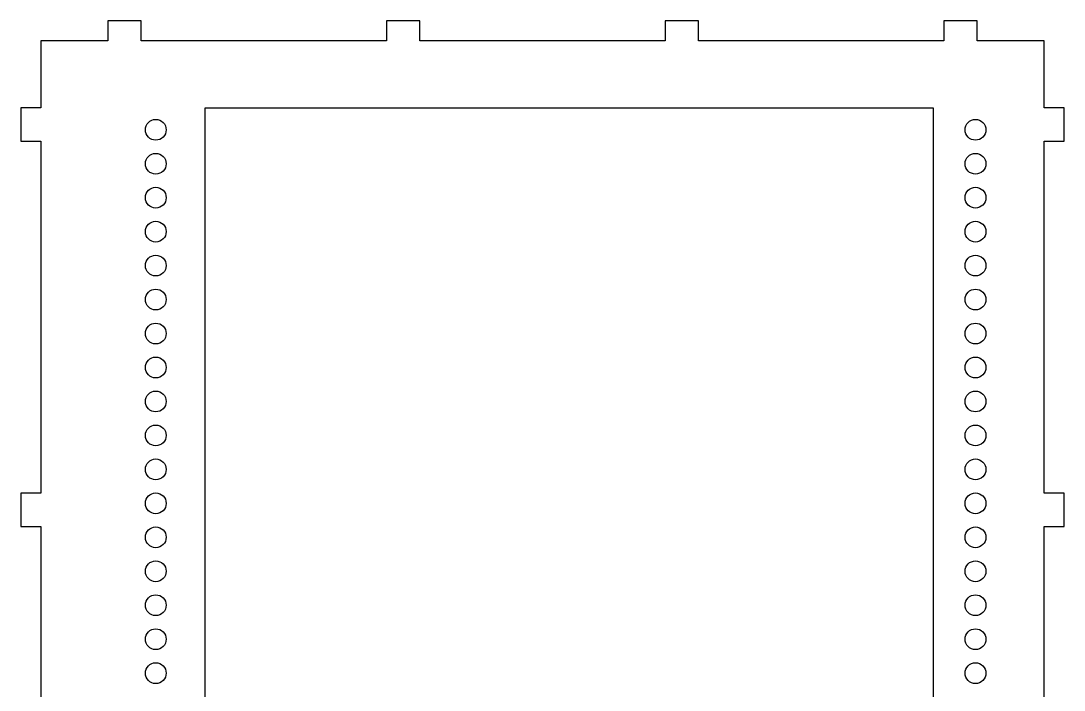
# Model space of a CAD drawing. Header units: metres. Extents: x -78 to 78, y -1075 to 78.
# Drawn here: x -78 to 78, y -971.2 to -871 of the extents above; entities that cross this region are included whole.
import ezdxf

# ---------------------------------------------------------------- set-up
doc = ezdxf.new("R2010")
doc.units = ezdxf.units.M

msp = doc.modelspace()

# ---------------------------------------------------------------- linework, layer by layer
for p, q in [((-60, -871), (-65, -871)), ((-65, -871), (-65, -874)), ((-60, -874), (-60, -871)), ((-18.3333, -871), (-23.3333, -871)), ((-23.3333, -871), (-23.3333, -874)), ((-18.3333, -874), (-18.3333, -871)), ((23.3333, -871), (18.3333, -871)), ((18.3333, -871), (18.3333, -874)), ((23.3333, -874), (23.3333, -871)), ((65, -871), (60, -871)), ((60, -871), (60, -874)), ((65, -874), (65, -871)), ((-65, -874), (-75, -874)), ((-75, -874), (-75, -884)), ((-23.3333, -874), (-60, -874)), ((18.3333, -874), (-18.3333, -874)), ((60, -874), (23.3333, -874)), ((75, -874), (65, -874)), ((75, -884), (75, -874)), ((-75, -884), (-78, -884)), ((-78, -884), (-78, -889)), ((-50.4521, -1063.08), (-50.4521, -884.038)), ((-50.4521, -884.038), (58.4102, -884.038)), ((58.4102, -884.038), (58.4102, -1063.08)), ((78, -884), (75, -884)), ((78, -889), (78, -884)), ((-58.9307, -886.202), (-58.7002, -886.013)), ((-58.7002, -886.013), (-58.4365, -885.869)), ((-58.4365, -885.869), (-58.1445, -885.778)), ((-58.1445, -885.778), (-57.8311, -885.747)), ((-57.8311, -885.747), (-57.5176, -885.778)), ((-57.5176, -885.778), (-57.2256, -885.869)), ((-57.2256, -885.869), (-56.9609, -886.013)), ((-56.9609, -886.013), (-56.7305, -886.202)), ((63.6436, -886.202), (63.874, -886.013)), ((63.874, -886.013), (64.1377, -885.869)), ((64.1377, -885.869), (64.4297, -885.778)), ((64.4297, -885.778), (64.7432, -885.747)), ((64.7432, -885.747), (65.0566, -885.778)), ((65.0566, -885.778), (65.3486, -885.869)), ((65.3486, -885.869), (65.6133, -886.013)), ((65.6133, -886.013), (65.8428, -886.202)), ((-59.3867, -887.303), (-59.3545, -886.989)), ((-59.3545, -887.616), (-59.3867, -887.303)), ((-59.3545, -886.989), (-59.2646, -886.696)), ((-59.2646, -887.908), (-59.3545, -887.616)), ((-59.2646, -886.696), (-59.1211, -886.433)), ((-59.1211, -886.433), (-58.9307, -886.202)), ((-56.7305, -886.202), (-56.541, -886.433)), ((-56.541, -886.433), (-56.3975, -886.696)), ((-56.3975, -886.696), (-56.3066, -886.989)), ((-56.3066, -887.616), (-56.3975, -887.908)), ((-56.3066, -886.989), (-56.2754, -887.303)), ((-56.2754, -887.303), (-56.3066, -887.616)), ((63.1875, -887.303), (63.2197, -886.989)), ((63.2197, -887.616), (63.1875, -887.303)), ((63.2197, -886.989), (63.3096, -886.696)), ((63.3096, -887.908), (63.2197, -887.616)), ((63.3096, -886.696), (63.4531, -886.433)), ((63.4531, -886.433), (63.6436, -886.202)), ((65.8428, -886.202), (66.0332, -886.433)), ((66.0332, -886.433), (66.1768, -886.696)), ((66.1768, -886.696), (66.2676, -886.989)), ((66.2676, -887.616), (66.1768, -887.908)), ((66.2676, -886.989), (66.2988, -887.303)), ((66.2988, -887.303), (66.2676, -887.616)), ((-78, -889), (-75, -889)), ((-75, -889), (-75, -941.667)), ((-59.1211, -888.172), (-59.2646, -887.908)), ((-58.9307, -888.402), (-59.1211, -888.172)), ((-58.7002, -888.593), (-58.9307, -888.402)), ((-58.4365, -888.735), (-58.7002, -888.593)), ((-58.1445, -888.826), (-58.4365, -888.735)), ((-57.8311, -888.858), (-58.1445, -888.826)), ((-57.5176, -888.826), (-57.8311, -888.858)), ((-57.2256, -888.735), (-57.5176, -888.826)), ((-56.9609, -888.593), (-57.2256, -888.735)), ((-56.7305, -888.402), (-56.9609, -888.593)), ((-56.541, -888.172), (-56.7305, -888.402)), ((-56.3975, -887.908), (-56.541, -888.172)), ((63.4531, -888.172), (63.3096, -887.908)), ((63.6436, -888.402), (63.4531, -888.172)), ((63.874, -888.593), (63.6436, -888.402)), ((64.1377, -888.735), (63.874, -888.593)), ((64.4297, -888.826), (64.1377, -888.735)), ((64.7432, -888.858), (64.4297, -888.826)), ((65.0566, -888.826), (64.7432, -888.858)), ((65.3486, -888.735), (65.0566, -888.826)), ((65.6133, -888.593), (65.3486, -888.735)), ((65.8428, -888.402), (65.6133, -888.593)), ((66.0332, -888.172), (65.8428, -888.402)), ((66.1768, -887.908), (66.0332, -888.172)), ((75, -941.667), (75, -889)), ((75, -889), (78, -889)), ((-59.3867, -892.383), (-59.3545, -892.068)), ((-59.3545, -892.068), (-59.2646, -891.776)), ((-59.2646, -891.776), (-59.1211, -891.513)), ((-59.1211, -891.513), (-58.9307, -891.282)), ((-58.9307, -891.282), (-58.7002, -891.093)), ((-58.7002, -891.093), (-58.4365, -890.949)), ((-58.4365, -890.949), (-58.1445, -890.858)), ((-58.1445, -890.858), (-57.8311, -890.826)), ((-57.8311, -890.826), (-57.5176, -890.858)), ((-57.5176, -890.858), (-57.2256, -890.949)), ((-57.2256, -890.949), (-56.9609, -891.093)), ((-56.9609, -891.093), (-56.7305, -891.282)), ((-56.7305, -891.282), (-56.541, -891.513)), ((-56.541, -891.513), (-56.3975, -891.776)), ((-56.3975, -891.776), (-56.3066, -892.068)), ((-56.3066, -892.068), (-56.2754, -892.383)), ((63.1875, -892.383), (63.2197, -892.068)), ((63.2197, -892.068), (63.3096, -891.776)), ((63.3096, -891.776), (63.4531, -891.513)), ((63.4531, -891.513), (63.6436, -891.282)), ((63.6436, -891.282), (63.874, -891.093)), ((63.874, -891.093), (64.1377, -890.949)), ((64.1377, -890.949), (64.4297, -890.858)), ((64.4297, -890.858), (64.7432, -890.826)), ((64.7432, -890.826), (65.0566, -890.858)), ((65.0566, -890.858), (65.3486, -890.949)), ((65.3486, -890.949), (65.6133, -891.093)), ((65.6133, -891.093), (65.8428, -891.282)), ((65.8428, -891.282), (66.0332, -891.513)), ((66.0332, -891.513), (66.1768, -891.776)), ((66.1768, -891.776), (66.2676, -892.068)), ((66.2676, -892.068), (66.2988, -892.383)), ((-59.3545, -892.696), (-59.3867, -892.383)), ((-59.2646, -892.988), (-59.3545, -892.696)), ((-59.1211, -893.252), (-59.2646, -892.988)), ((-58.9307, -893.482), (-59.1211, -893.252)), ((-58.7002, -893.672), (-58.9307, -893.482)), ((-58.4365, -893.815), (-58.7002, -893.672)), ((-58.1445, -893.906), (-58.4365, -893.815)), ((-57.2256, -893.815), (-57.5176, -893.906)), ((-56.9609, -893.672), (-57.2256, -893.815)), ((-56.7305, -893.482), (-56.9609, -893.672)), ((-56.541, -893.252), (-56.7305, -893.482)), ((-56.3975, -892.988), (-56.541, -893.252)), ((-56.3066, -892.696), (-56.3975, -892.988)), ((-56.2754, -892.383), (-56.3066, -892.696)), ((63.2197, -892.696), (63.1875, -892.383)), ((63.3096, -892.988), (63.2197, -892.696)), ((63.4531, -893.252), (63.3096, -892.988)), ((63.6436, -893.482), (63.4531, -893.252)), ((63.874, -893.672), (63.6436, -893.482)), ((64.1377, -893.815), (63.874, -893.672)), ((64.4297, -893.906), (64.1377, -893.815)), ((65.3486, -893.815), (65.0566, -893.906)), ((65.6133, -893.672), (65.3486, -893.815)), ((65.8428, -893.482), (65.6133, -893.672)), ((66.0332, -893.252), (65.8428, -893.482)), ((66.1768, -892.988), (66.0332, -893.252)), ((66.2676, -892.696), (66.1768, -892.988)), ((66.2988, -892.383), (66.2676, -892.696)), ((-57.8311, -893.938), (-58.1445, -893.906)), ((-57.5176, -893.906), (-57.8311, -893.938)), ((64.7432, -893.938), (64.4297, -893.906)), ((65.0566, -893.906), (64.7432, -893.938)), ((-59.3545, -897.148), (-59.2646, -896.856)), ((-59.2646, -896.856), (-59.1211, -896.593)), ((-59.1211, -896.593), (-58.9307, -896.362)), ((-58.9307, -896.362), (-58.7002, -896.173)), ((-58.7002, -896.173), (-58.4365, -896.029)), ((-58.4365, -896.029), (-58.1445, -895.938)), ((-58.1445, -895.938), (-57.8311, -895.906)), ((-57.8311, -895.906), (-57.5176, -895.938)), ((-57.5176, -895.938), (-57.2256, -896.029)), ((-57.2256, -896.029), (-56.9609, -896.173)), ((-56.9609, -896.173), (-56.7305, -896.362)), ((-56.7305, -896.362), (-56.541, -896.593)), ((-56.541, -896.593), (-56.3975, -896.856)), ((-56.3975, -896.856), (-56.3066, -897.148)), ((63.2197, -897.148), (63.3096, -896.856)), ((63.3096, -896.856), (63.4531, -896.593)), ((63.4531, -896.593), (63.6436, -896.362)), ((63.6436, -896.362), (63.874, -896.173)), ((63.874, -896.173), (64.1377, -896.029)), ((64.1377, -896.029), (64.4297, -895.938)), ((64.4297, -895.938), (64.7432, -895.906)), ((64.7432, -895.906), (65.0566, -895.938)), ((65.0566, -895.938), (65.3486, -896.029)), ((65.3486, -896.029), (65.6133, -896.173)), ((65.6133, -896.173), (65.8428, -896.362)), ((65.8428, -896.362), (66.0332, -896.593)), ((66.0332, -896.593), (66.1768, -896.856)), ((66.1768, -896.856), (66.2676, -897.148)), ((-59.3867, -897.463), (-59.3545, -897.148)), ((-59.3545, -897.775), (-59.3867, -897.463)), ((-59.2646, -898.068), (-59.3545, -897.775)), ((-59.1211, -898.332), (-59.2646, -898.068)), ((-58.9307, -898.562), (-59.1211, -898.332)), ((-56.541, -898.332), (-56.7305, -898.562)), ((-56.3975, -898.068), (-56.541, -898.332)), ((-56.3066, -897.775), (-56.3975, -898.068)), ((-56.3066, -897.148), (-56.2754, -897.463)), ((-56.2754, -897.463), (-56.3066, -897.775)), ((63.1875, -897.463), (63.2197, -897.148)), ((63.2197, -897.775), (63.1875, -897.463)), ((63.3096, -898.068), (63.2197, -897.775)), ((63.4531, -898.332), (63.3096, -898.068)), ((63.6436, -898.562), (63.4531, -898.332)), ((66.0332, -898.332), (65.8428, -898.562)), ((66.1768, -898.068), (66.0332, -898.332)), ((66.2676, -897.775), (66.1768, -898.068)), ((66.2676, -897.148), (66.2988, -897.463)), ((66.2988, -897.463), (66.2676, -897.775)), ((-58.7002, -898.752), (-58.9307, -898.562)), ((-58.4365, -898.896), (-58.7002, -898.752)), ((-58.1445, -898.986), (-58.4365, -898.896)), ((-57.8311, -899.018), (-58.1445, -898.986)), ((-57.5176, -898.986), (-57.8311, -899.018)), ((-57.2256, -898.896), (-57.5176, -898.986)), ((-56.9609, -898.752), (-57.2256, -898.896)), ((-56.7305, -898.562), (-56.9609, -898.752)), ((63.874, -898.752), (63.6436, -898.562)), ((64.1377, -898.896), (63.874, -898.752)), ((64.4297, -898.986), (64.1377, -898.896)), ((64.7432, -899.018), (64.4297, -898.986)), ((65.0566, -898.986), (64.7432, -899.018)), ((65.3486, -898.896), (65.0566, -898.986)), ((65.6133, -898.752), (65.3486, -898.896)), ((65.8428, -898.562), (65.6133, -898.752)), ((-59.2646, -901.937), (-59.1211, -901.673)), ((-59.1211, -901.673), (-58.9307, -901.442)), ((-58.9307, -901.442), (-58.7002, -901.253)), ((-58.7002, -901.253), (-58.4365, -901.109)), ((-58.4365, -901.109), (-58.1445, -901.019)), ((-58.1445, -901.019), (-57.8311, -900.987)), ((-57.8311, -900.987), (-57.5176, -901.019)), ((-57.5176, -901.019), (-57.2256, -901.109)), ((-57.2256, -901.109), (-56.9609, -901.253)), ((-56.9609, -901.253), (-56.7305, -901.442)), ((-56.7305, -901.442), (-56.541, -901.673)), ((-56.541, -901.673), (-56.3975, -901.937)), ((63.3096, -901.937), (63.4531, -901.673)), ((63.4531, -901.673), (63.6436, -901.442)), ((63.6436, -901.442), (63.874, -901.253)), ((63.874, -901.253), (64.1377, -901.109)), ((64.1377, -901.109), (64.4297, -901.019)), ((64.4297, -901.019), (64.7432, -900.987)), ((64.7432, -900.987), (65.0566, -901.019)), ((65.0566, -901.019), (65.3486, -901.109)), ((65.3486, -901.109), (65.6133, -901.253)), ((65.6133, -901.253), (65.8428, -901.442)), ((65.8428, -901.442), (66.0332, -901.673)), ((66.0332, -901.673), (66.1768, -901.937)), ((-59.3867, -902.543), (-59.3545, -902.229)), ((-59.3545, -902.856), (-59.3867, -902.543)), ((-59.3545, -902.229), (-59.2646, -901.937)), ((-59.2646, -903.148), (-59.3545, -902.856)), ((-59.1211, -903.412), (-59.2646, -903.148)), ((-56.3975, -903.148), (-56.541, -903.412)), ((-56.3975, -901.937), (-56.3066, -902.229)), ((-56.3066, -902.856), (-56.3975, -903.148)), ((-56.3066, -902.229), (-56.2754, -902.543)), ((-56.2754, -902.543), (-56.3066, -902.856)), ((63.1875, -902.543), (63.2197, -902.229)), ((63.2197, -902.856), (63.1875, -902.543)), ((63.2197, -902.229), (63.3096, -901.937)), ((63.3096, -903.148), (63.2197, -902.856)), ((63.4531, -903.412), (63.3096, -903.148)), ((66.1768, -903.148), (66.0332, -903.412)), ((66.1768, -901.937), (66.2676, -902.229)), ((66.2676, -902.856), (66.1768, -903.148)), ((66.2676, -902.229), (66.2988, -902.543)), ((66.2988, -902.543), (66.2676, -902.856)), ((-58.9307, -903.643), (-59.1211, -903.412)), ((-58.7002, -903.832), (-58.9307, -903.643)), ((-58.4365, -903.976), (-58.7002, -903.832)), ((-58.1445, -904.066), (-58.4365, -903.976)), ((-57.8311, -904.099), (-58.1445, -904.066)), ((-57.5176, -904.066), (-57.8311, -904.099)), ((-57.2256, -903.976), (-57.5176, -904.066)), ((-56.9609, -903.832), (-57.2256, -903.976)), ((-56.7305, -903.643), (-56.9609, -903.832)), ((-56.541, -903.412), (-56.7305, -903.643)), ((63.6436, -903.643), (63.4531, -903.412)), ((63.874, -903.832), (63.6436, -903.643)), ((64.1377, -903.976), (63.874, -903.832)), ((64.4297, -904.066), (64.1377, -903.976)), ((64.7432, -904.099), (64.4297, -904.066)), ((65.0566, -904.066), (64.7432, -904.099)), ((65.3486, -903.976), (65.0566, -904.066)), ((65.6133, -903.832), (65.3486, -903.976)), ((65.8428, -903.643), (65.6133, -903.832)), ((66.0332, -903.412), (65.8428, -903.643)), ((-58.9307, -906.525), (-58.7002, -906.335)), ((-58.7002, -906.335), (-58.4365, -906.191)), ((-58.4365, -906.191), (-58.1445, -906.102)), ((-58.1445, -906.102), (-57.8311, -906.069)), ((-57.8311, -906.069), (-57.5176, -906.102)), ((-57.5176, -906.102), (-57.2256, -906.191)), ((-57.2256, -906.191), (-56.9609, -906.335)), ((-56.9609, -906.335), (-56.7305, -906.525)), ((63.6436, -906.525), (63.874, -906.335)), ((63.874, -906.335), (64.1377, -906.191)), ((64.1377, -906.191), (64.4297, -906.102)), ((64.4297, -906.102), (64.7432, -906.069)), ((64.7432, -906.069), (65.0566, -906.102)), ((65.0566, -906.102), (65.3486, -906.191)), ((65.3486, -906.191), (65.6133, -906.335)), ((65.6133, -906.335), (65.8428, -906.525)), ((-59.3867, -907.625), (-59.3545, -907.312)), ((-59.3545, -907.938), (-59.3867, -907.625)), ((-59.3545, -907.312), (-59.2646, -907.02)), ((-59.2646, -907.02), (-59.1211, -906.756)), ((-59.1211, -906.756), (-58.9307, -906.525)), ((-56.7305, -906.525), (-56.541, -906.756)), ((-56.541, -906.756), (-56.3975, -907.02)), ((-56.3975, -907.02), (-56.3066, -907.312)), ((-56.3066, -907.312), (-56.2754, -907.625)), ((-56.2754, -907.625), (-56.3066, -907.938)), ((63.1875, -907.625), (63.2197, -907.312)), ((63.2197, -907.938), (63.1875, -907.625)), ((63.2197, -907.312), (63.3096, -907.02)), ((63.3096, -907.02), (63.4531, -906.756)), ((63.4531, -906.756), (63.6436, -906.525)), ((65.8428, -906.525), (66.0332, -906.756)), ((66.0332, -906.756), (66.1768, -907.02)), ((66.1768, -907.02), (66.2676, -907.312)), ((66.2676, -907.312), (66.2988, -907.625)), ((66.2988, -907.625), (66.2676, -907.938)), ((-59.2646, -908.23), (-59.3545, -907.938)), ((-59.1211, -908.495), (-59.2646, -908.23)), ((-58.9307, -908.726), (-59.1211, -908.495)), ((-58.7002, -908.915), (-58.9307, -908.726)), ((-58.4365, -909.059), (-58.7002, -908.915)), ((-58.1445, -909.149), (-58.4365, -909.059)), ((-57.8311, -909.181), (-58.1445, -909.149)), ((-57.5176, -909.149), (-57.8311, -909.181)), ((-57.2256, -909.059), (-57.5176, -909.149)), ((-56.9609, -908.915), (-57.2256, -909.059)), ((-56.7305, -908.726), (-56.9609, -908.915)), ((-56.541, -908.495), (-56.7305, -908.726)), ((-56.3975, -908.23), (-56.541, -908.495)), ((-56.3066, -907.938), (-56.3975, -908.23)), ((63.3096, -908.23), (63.2197, -907.938)), ((63.4531, -908.495), (63.3096, -908.23)), ((63.6436, -908.726), (63.4531, -908.495)), ((63.874, -908.915), (63.6436, -908.726)), ((64.1377, -909.059), (63.874, -908.915)), ((64.4297, -909.149), (64.1377, -909.059)), ((64.7432, -909.181), (64.4297, -909.149)), ((65.0566, -909.149), (64.7432, -909.181)), ((65.3486, -909.059), (65.0566, -909.149)), ((65.6133, -908.915), (65.3486, -909.059)), ((65.8428, -908.726), (65.6133, -908.915)), ((66.0332, -908.495), (65.8428, -908.726)), ((66.1768, -908.23), (66.0332, -908.495)), ((66.2676, -907.938), (66.1768, -908.23)), ((-59.3867, -912.708), (-59.3545, -912.395)), ((-59.3545, -912.395), (-59.2646, -912.103)), ((-59.2646, -912.103), (-59.1211, -911.838)), ((-59.1211, -911.838), (-58.9307, -911.607)), ((-58.9307, -911.607), (-58.7002, -911.418)), ((-58.7002, -911.418), (-58.4365, -911.274)), ((-58.4365, -911.274), (-58.1445, -911.184)), ((-58.1445, -911.184), (-57.8311, -911.152)), ((-57.8311, -911.152), (-57.5176, -911.184)), ((-57.5176, -911.184), (-57.2256, -911.274)), ((-57.2256, -911.274), (-56.9609, -911.418)), ((-56.9609, -911.418), (-56.7305, -911.607)), ((-56.7305, -911.607), (-56.541, -911.838)), ((-56.541, -911.838), (-56.3975, -912.103)), ((-56.3975, -912.103), (-56.3066, -912.395)), ((-56.3066, -912.395), (-56.2754, -912.708)), ((63.1875, -912.708), (63.2197, -912.395)), ((63.2197, -912.395), (63.3096, -912.103)), ((63.3096, -912.103), (63.4531, -911.838)), ((63.4531, -911.838), (63.6436, -911.607)), ((63.6436, -911.607), (63.874, -911.418)), ((63.874, -911.418), (64.1377, -911.274)), ((64.1377, -911.274), (64.4297, -911.184)), ((64.4297, -911.184), (64.7432, -911.152)), ((64.7432, -911.152), (65.0566, -911.184)), ((65.0566, -911.184), (65.3486, -911.274)), ((65.3486, -911.274), (65.6133, -911.418)), ((65.6133, -911.418), (65.8428, -911.607)), ((65.8428, -911.607), (66.0332, -911.838)), ((66.0332, -911.838), (66.1768, -912.103)), ((66.1768, -912.103), (66.2676, -912.395)), ((66.2676, -912.395), (66.2988, -912.708)), ((-59.3545, -913.021), (-59.3867, -912.708)), ((-59.2646, -913.313), (-59.3545, -913.021)), ((-59.1211, -913.577), (-59.2646, -913.313)), ((-58.9307, -913.808), (-59.1211, -913.577)), ((-58.7002, -913.998), (-58.9307, -913.808)), ((-58.4365, -914.142), (-58.7002, -913.998)), ((-58.1445, -914.232), (-58.4365, -914.142)), ((-57.2256, -914.142), (-57.5176, -914.232)), ((-56.9609, -913.998), (-57.2256, -914.142)), ((-56.7305, -913.808), (-56.9609, -913.998)), ((-56.541, -913.577), (-56.7305, -913.808)), ((-56.3975, -913.313), (-56.541, -913.577)), ((-56.3066, -913.021), (-56.3975, -913.313)), ((-56.2754, -912.708), (-56.3066, -913.021)), ((63.2197, -913.021), (63.1875, -912.708)), ((63.3096, -913.313), (63.2197, -913.021)), ((63.4531, -913.577), (63.3096, -913.313)), ((63.6436, -913.808), (63.4531, -913.577)), ((63.874, -913.998), (63.6436, -913.808)), ((64.1377, -914.142), (63.874, -913.998)), ((64.4297, -914.232), (64.1377, -914.142)), ((65.3486, -914.142), (65.0566, -914.232)), ((65.6133, -913.998), (65.3486, -914.142)), ((65.8428, -913.808), (65.6133, -913.998)), ((66.0332, -913.577), (65.8428, -913.808)), ((66.1768, -913.313), (66.0332, -913.577)), ((66.2676, -913.021), (66.1768, -913.313)), ((66.2988, -912.708), (66.2676, -913.021)), ((-57.8311, -914.264), (-58.1445, -914.232)), ((-57.5176, -914.232), (-57.8311, -914.264)), ((64.7432, -914.264), (64.4297, -914.232)), ((65.0566, -914.232), (64.7432, -914.264)), ((-59.3545, -917.477), (-59.2646, -917.185)), ((-59.2646, -917.185), (-59.1211, -916.921)), ((-59.1211, -916.921), (-58.9307, -916.69)), ((-58.9307, -916.69), (-58.7002, -916.501)), ((-58.7002, -916.501), (-58.4365, -916.357)), ((-58.4365, -916.357), (-58.1445, -916.267)), ((-58.1445, -916.267), (-57.8311, -916.234)), ((-57.8311, -916.234), (-57.5176, -916.267)), ((-57.5176, -916.267), (-57.2256, -916.357)), ((-57.2256, -916.357), (-56.9609, -916.501)), ((-56.9609, -916.501), (-56.7305, -916.69)), ((-56.7305, -916.69), (-56.541, -916.921)), ((-56.541, -916.921), (-56.3975, -917.185)), ((-56.3975, -917.185), (-56.3066, -917.477)), ((63.2197, -917.477), (63.3096, -917.185)), ((63.3096, -917.185), (63.4531, -916.921)), ((63.4531, -916.921), (63.6436, -916.69)), ((63.6436, -916.69), (63.874, -916.501)), ((63.874, -916.501), (64.1377, -916.357)), ((64.1377, -916.357), (64.4297, -916.267)), ((64.4297, -916.267), (64.7432, -916.234)), ((64.7432, -916.234), (65.0566, -916.267)), ((65.0566, -916.267), (65.3486, -916.357)), ((65.3486, -916.357), (65.6133, -916.501)), ((65.6133, -916.501), (65.8428, -916.69)), ((65.8428, -916.69), (66.0332, -916.921)), ((66.0332, -916.921), (66.1768, -917.185)), ((66.1768, -917.185), (66.2676, -917.477)), ((-59.3867, -917.791), (-59.3545, -917.477)), ((-59.3545, -918.104), (-59.3867, -917.791)), ((-59.2646, -918.396), (-59.3545, -918.104)), ((-59.1211, -918.66), (-59.2646, -918.396)), ((-58.9307, -918.891), (-59.1211, -918.66)), ((-56.541, -918.66), (-56.7305, -918.891)), ((-56.3975, -918.396), (-56.541, -918.66)), ((-56.3066, -918.104), (-56.3975, -918.396)), ((-56.3066, -917.477), (-56.2754, -917.791)), ((-56.2754, -917.791), (-56.3066, -918.104)), ((63.1875, -917.791), (63.2197, -917.477)), ((63.2197, -918.104), (63.1875, -917.791)), ((63.3096, -918.396), (63.2197, -918.104)), ((63.4531, -918.66), (63.3096, -918.396)), ((63.6436, -918.891), (63.4531, -918.66)), ((66.0332, -918.66), (65.8428, -918.891)), ((66.1768, -918.396), (66.0332, -918.66)), ((66.2676, -918.104), (66.1768, -918.396)), ((66.2676, -917.477), (66.2988, -917.791)), ((66.2988, -917.791), (66.2676, -918.104)), ((-58.7002, -919.08), (-58.9307, -918.891)), ((-58.4365, -919.224), (-58.7002, -919.08)), ((-58.1445, -919.314), (-58.4365, -919.224)), ((-57.8311, -919.347), (-58.1445, -919.314)), ((-57.5176, -919.314), (-57.8311, -919.347)), ((-57.2256, -919.224), (-57.5176, -919.314)), ((-56.9609, -919.08), (-57.2256, -919.224)), ((-56.7305, -918.891), (-56.9609, -919.08)), ((63.874, -919.08), (63.6436, -918.891)), ((64.1377, -919.224), (63.874, -919.08)), ((64.4297, -919.314), (64.1377, -919.224)), ((64.7432, -919.347), (64.4297, -919.314)), ((65.0566, -919.314), (64.7432, -919.347)), ((65.3486, -919.224), (65.0566, -919.314)), ((65.6133, -919.08), (65.3486, -919.224)), ((65.8428, -918.891), (65.6133, -919.08)), ((-59.1211, -922.004), (-58.9307, -921.773)), ((-58.9307, -921.773), (-58.7002, -921.583)), ((-58.7002, -921.583), (-58.4365, -921.439)), ((-58.4365, -921.439), (-58.1445, -921.35)), ((-58.1445, -921.35), (-57.8311, -921.317)), ((-57.8311, -921.317), (-57.5176, -921.35)), ((-57.5176, -921.35), (-57.2256, -921.439)), ((-57.2256, -921.439), (-56.9609, -921.583)), ((-56.9609, -921.583), (-56.7305, -921.773)), ((-56.7305, -921.773), (-56.541, -922.004)), ((63.4531, -922.004), (63.6436, -921.773)), ((63.6436, -921.773), (63.874, -921.583)), ((63.874, -921.583), (64.1377, -921.439)), ((64.1377, -921.439), (64.4297, -921.35)), ((64.4297, -921.35), (64.7432, -921.317)), ((64.7432, -921.317), (65.0566, -921.35)), ((65.0566, -921.35), (65.3486, -921.439)), ((65.3486, -921.439), (65.6133, -921.583)), ((65.6133, -921.583), (65.8428, -921.773)), ((65.8428, -921.773), (66.0332, -922.004)), ((-59.3867, -922.873), (-59.3545, -922.56)), ((-59.3545, -923.187), (-59.3867, -922.873)), ((-59.3545, -922.56), (-59.2646, -922.268)), ((-59.2646, -923.479), (-59.3545, -923.187)), ((-59.2646, -922.268), (-59.1211, -922.004)), ((-59.1211, -923.743), (-59.2646, -923.479)), ((-56.541, -922.004), (-56.3975, -922.268)), ((-56.3975, -923.479), (-56.541, -923.743)), ((-56.3975, -922.268), (-56.3066, -922.56)), ((-56.3066, -923.187), (-56.3975, -923.479)), ((-56.3066, -922.56), (-56.2754, -922.873)), ((-56.2754, -922.873), (-56.3066, -923.187)), ((63.1875, -922.873), (63.2197, -922.56)), ((63.2197, -923.187), (63.1875, -922.873)), ((63.2197, -922.56), (63.3096, -922.268)), ((63.3096, -923.479), (63.2197, -923.187)), ((63.3096, -922.268), (63.4531, -922.004)), ((63.4531, -923.743), (63.3096, -923.479)), ((66.0332, -922.004), (66.1768, -922.268)), ((66.1768, -923.479), (66.0332, -923.743)), ((66.1768, -922.268), (66.2676, -922.56)), ((66.2676, -923.187), (66.1768, -923.479)), ((66.2676, -922.56), (66.2988, -922.873)), ((66.2988, -922.873), (66.2676, -923.187)), ((-58.9307, -923.974), (-59.1211, -923.743)), ((-58.7002, -924.163), (-58.9307, -923.974)), ((-58.4365, -924.307), (-58.7002, -924.163)), ((-58.1445, -924.397), (-58.4365, -924.307)), ((-57.8311, -924.429), (-58.1445, -924.397)), ((-57.5176, -924.397), (-57.8311, -924.429)), ((-57.2256, -924.307), (-57.5176, -924.397)), ((-56.9609, -924.163), (-57.2256, -924.307)), ((-56.7305, -923.974), (-56.9609, -924.163)), ((-56.541, -923.743), (-56.7305, -923.974)), ((63.6436, -923.974), (63.4531, -923.743)), ((63.874, -924.163), (63.6436, -923.974)), ((64.1377, -924.307), (63.874, -924.163)), ((64.4297, -924.397), (64.1377, -924.307)), ((64.7432, -924.429), (64.4297, -924.397)), ((65.0566, -924.397), (64.7432, -924.429)), ((65.3486, -924.307), (65.0566, -924.397)), ((65.6133, -924.163), (65.3486, -924.307)), ((65.8428, -923.974), (65.6133, -924.163)), ((66.0332, -923.743), (65.8428, -923.974)), ((-58.7002, -926.666), (-58.4365, -926.522)), ((-58.4365, -926.522), (-58.1445, -926.432)), ((-58.1445, -926.432), (-57.8311, -926.4)), ((-57.8311, -926.4), (-57.5176, -926.432)), ((-57.5176, -926.432), (-57.2256, -926.522)), ((-57.2256, -926.522), (-56.9609, -926.666)), ((63.874, -926.666), (64.1377, -926.522)), ((64.1377, -926.522), (64.4297, -926.432)), ((64.4297, -926.432), (64.7432, -926.4)), ((64.7432, -926.4), (65.0566, -926.432)), ((65.0566, -926.432), (65.3486, -926.522)), ((65.3486, -926.522), (65.6133, -926.666)), ((-59.3867, -927.956), (-59.3545, -927.643)), ((-59.3545, -928.27), (-59.3867, -927.956)), ((-59.3545, -927.643), (-59.2646, -927.351)), ((-59.2646, -927.351), (-59.1211, -927.086)), ((-59.1211, -927.086), (-58.9307, -926.855)), ((-58.9307, -926.855), (-58.7002, -926.666)), ((-56.9609, -926.666), (-56.7305, -926.855)), ((-56.7305, -926.855), (-56.541, -927.086)), ((-56.541, -927.086), (-56.3975, -927.351)), ((-56.3975, -927.351), (-56.3066, -927.643)), ((-56.3066, -927.643), (-56.2754, -927.956)), ((-56.2754, -927.956), (-56.3066, -928.27)), ((63.1875, -927.956), (63.2197, -927.643)), ((63.2197, -928.27), (63.1875, -927.956)), ((63.2197, -927.643), (63.3096, -927.351)), ((63.3096, -927.351), (63.4531, -927.086)), ((63.4531, -927.086), (63.6436, -926.855)), ((63.6436, -926.855), (63.874, -926.666)), ((65.6133, -926.666), (65.8428, -926.855)), ((65.8428, -926.855), (66.0332, -927.086)), ((66.0332, -927.086), (66.1768, -927.351)), ((66.1768, -927.351), (66.2676, -927.643)), ((66.2676, -927.643), (66.2988, -927.956)), ((66.2988, -927.956), (66.2676, -928.27)), ((-59.2646, -928.562), (-59.3545, -928.27)), ((-59.1211, -928.825), (-59.2646, -928.562)), ((-58.9307, -929.056), (-59.1211, -928.825)), ((-58.7002, -929.246), (-58.9307, -929.056)), ((-58.4365, -929.39), (-58.7002, -929.246)), ((-58.1445, -929.48), (-58.4365, -929.39)), ((-57.8311, -929.512), (-58.1445, -929.48)), ((-57.5176, -929.48), (-57.8311, -929.512)), ((-57.2256, -929.39), (-57.5176, -929.48)), ((-56.9609, -929.246), (-57.2256, -929.39)), ((-56.7305, -929.056), (-56.9609, -929.246)), ((-56.541, -928.825), (-56.7305, -929.056)), ((-56.3975, -928.562), (-56.541, -928.825)), ((-56.3066, -928.27), (-56.3975, -928.562)), ((63.3096, -928.562), (63.2197, -928.27)), ((63.4531, -928.825), (63.3096, -928.562)), ((63.6436, -929.056), (63.4531, -928.825)), ((63.874, -929.246), (63.6436, -929.056)), ((64.1377, -929.39), (63.874, -929.246)), ((64.4297, -929.48), (64.1377, -929.39)), ((64.7432, -929.512), (64.4297, -929.48)), ((65.0566, -929.48), (64.7432, -929.512)), ((65.3486, -929.39), (65.0566, -929.48)), ((65.6133, -929.246), (65.3486, -929.39)), ((65.8428, -929.056), (65.6133, -929.246)), ((66.0332, -928.825), (65.8428, -929.056)), ((66.1768, -928.562), (66.0332, -928.825)), ((66.2676, -928.27), (66.1768, -928.562)), ((-59.3867, -933.039), (-59.3545, -932.725)), ((-59.3545, -932.725), (-59.2646, -932.433)), ((-59.2646, -932.433), (-59.1211, -932.169)), ((-59.1211, -932.169), (-58.9307, -931.938)), ((-58.9307, -931.938), (-58.7002, -931.748)), ((-58.7002, -931.748), (-58.4365, -931.605)), ((-58.4365, -931.605), (-58.1445, -931.515)), ((-58.1445, -931.515), (-57.8311, -931.482)), ((-57.8311, -931.482), (-57.5176, -931.515)), ((-57.5176, -931.515), (-57.2256, -931.605)), ((-57.2256, -931.605), (-56.9609, -931.748)), ((-56.9609, -931.748), (-56.7305, -931.938)), ((-56.7305, -931.938), (-56.541, -932.169)), ((-56.541, -932.169), (-56.3975, -932.433)), ((-56.3975, -932.433), (-56.3066, -932.725)), ((-56.3066, -932.725), (-56.2754, -933.039)), ((63.1875, -933.039), (63.2197, -932.725)), ((63.2197, -932.725), (63.3096, -932.433)), ((63.3096, -932.433), (63.4531, -932.169)), ((63.4531, -932.169), (63.6436, -931.938)), ((63.6436, -931.938), (63.874, -931.748)), ((63.874, -931.748), (64.1377, -931.605)), ((64.1377, -931.605), (64.4297, -931.515)), ((64.4297, -931.515), (64.7432, -931.482)), ((64.7432, -931.482), (65.0566, -931.515)), ((65.0566, -931.515), (65.3486, -931.605)), ((65.3486, -931.605), (65.6133, -931.748)), ((65.6133, -931.748), (65.8428, -931.938)), ((65.8428, -931.938), (66.0332, -932.169)), ((66.0332, -932.169), (66.1768, -932.433)), ((66.1768, -932.433), (66.2676, -932.725)), ((66.2676, -932.725), (66.2988, -933.039)), ((-59.3545, -933.352), (-59.3867, -933.039)), ((-59.2646, -933.644), (-59.3545, -933.352)), ((-59.1211, -933.908), (-59.2646, -933.644)), ((-58.9307, -934.139), (-59.1211, -933.908)), ((-58.7002, -934.328), (-58.9307, -934.139)), ((-58.4365, -934.472), (-58.7002, -934.328)), ((-56.9609, -934.328), (-57.2256, -934.472)), ((-56.7305, -934.139), (-56.9609, -934.328)), ((-56.541, -933.908), (-56.7305, -934.139)), ((-56.3975, -933.644), (-56.541, -933.908)), ((-56.3066, -933.352), (-56.3975, -933.644)), ((-56.2754, -933.039), (-56.3066, -933.352)), ((63.2197, -933.352), (63.1875, -933.039)), ((63.3096, -933.644), (63.2197, -933.352)), ((63.4531, -933.908), (63.3096, -933.644)), ((63.6436, -934.139), (63.4531, -933.908)), ((63.874, -934.328), (63.6436, -934.139)), ((64.1377, -934.472), (63.874, -934.328)), ((65.6133, -934.328), (65.3486, -934.472)), ((65.8428, -934.139), (65.6133, -934.328)), ((66.0332, -933.908), (65.8428, -934.139)), ((66.1768, -933.644), (66.0332, -933.908)), ((66.2676, -933.352), (66.1768, -933.644)), ((66.2988, -933.039), (66.2676, -933.352)), ((-58.1445, -934.562), (-58.4365, -934.472)), ((-57.8311, -934.594), (-58.1445, -934.562)), ((-57.5176, -934.562), (-57.8311, -934.594)), ((-57.2256, -934.472), (-57.5176, -934.562)), ((64.4297, -934.562), (64.1377, -934.472)), ((64.7432, -934.594), (64.4297, -934.562)), ((65.0566, -934.562), (64.7432, -934.594)), ((65.3486, -934.472), (65.0566, -934.562)), ((-59.3545, -937.808), (-59.2646, -937.516)), ((-59.2646, -937.516), (-59.1211, -937.251)), ((-59.1211, -937.251), (-58.9307, -937.021)), ((-58.9307, -937.021), (-58.7002, -936.831)), ((-58.7002, -936.831), (-58.4365, -936.688)), ((-58.4365, -936.688), (-58.1445, -936.598)), ((-58.1445, -936.598), (-57.8311, -936.565)), ((-57.8311, -936.565), (-57.5176, -936.598)), ((-57.5176, -936.598), (-57.2256, -936.688)), ((-57.2256, -936.688), (-56.9609, -936.831)), ((-56.9609, -936.831), (-56.7305, -937.021)), ((-56.7305, -937.021), (-56.541, -937.251)), ((-56.541, -937.251), (-56.3975, -937.516)), ((-56.3975, -937.516), (-56.3066, -937.808)), ((63.2197, -937.808), (63.3096, -937.516)), ((63.3096, -937.516), (63.4531, -937.251)), ((63.4531, -937.251), (63.6436, -937.021)), ((63.6436, -937.021), (63.874, -936.831)), ((63.874, -936.831), (64.1377, -936.688)), ((64.1377, -936.688), (64.4297, -936.598)), ((64.4297, -936.598), (64.7432, -936.565)), ((64.7432, -936.565), (65.0566, -936.598)), ((65.0566, -936.598), (65.3486, -936.688)), ((65.3486, -936.688), (65.6133, -936.831)), ((65.6133, -936.831), (65.8428, -937.021)), ((65.8428, -937.021), (66.0332, -937.251)), ((66.0332, -937.251), (66.1768, -937.516)), ((66.1768, -937.516), (66.2676, -937.808)), ((-59.3867, -938.121), (-59.3545, -937.808)), ((-59.3545, -938.435), (-59.3867, -938.121)), ((-59.2646, -938.727), (-59.3545, -938.435)), ((-59.1211, -938.991), (-59.2646, -938.727)), ((-58.9307, -939.221), (-59.1211, -938.991)), ((-56.541, -938.991), (-56.7305, -939.221)), ((-56.3975, -938.727), (-56.541, -938.991)), ((-56.3066, -938.435), (-56.3975, -938.727)), ((-56.3066, -937.808), (-56.2754, -938.121)), ((-56.2754, -938.121), (-56.3066, -938.435)), ((63.1875, -938.121), (63.2197, -937.808)), ((63.2197, -938.435), (63.1875, -938.121)), ((63.3096, -938.727), (63.2197, -938.435)), ((63.4531, -938.991), (63.3096, -938.727)), ((63.6436, -939.221), (63.4531, -938.991)), ((66.0332, -938.991), (65.8428, -939.221)), ((66.1768, -938.727), (66.0332, -938.991)), ((66.2676, -938.435), (66.1768, -938.727)), ((66.2676, -937.808), (66.2988, -938.121)), ((66.2988, -938.121), (66.2676, -938.435)), ((-58.7002, -939.411), (-58.9307, -939.221)), ((-58.4365, -939.555), (-58.7002, -939.411)), ((-58.1445, -939.646), (-58.4365, -939.555)), ((-57.8311, -939.677), (-58.1445, -939.646)), ((-57.5176, -939.646), (-57.8311, -939.677)), ((-57.2256, -939.555), (-57.5176, -939.646)), ((-56.9609, -939.411), (-57.2256, -939.555)), ((-56.7305, -939.221), (-56.9609, -939.411)), ((63.874, -939.411), (63.6436, -939.221)), ((64.1377, -939.555), (63.874, -939.411)), ((64.4297, -939.646), (64.1377, -939.555)), ((64.7432, -939.677), (64.4297, -939.646)), ((65.0566, -939.646), (64.7432, -939.677)), ((65.3486, -939.555), (65.0566, -939.646)), ((65.6133, -939.411), (65.3486, -939.555)), ((65.8428, -939.221), (65.6133, -939.411)), ((-75, -941.667), (-78, -941.667)), ((-78, -941.667), (-78, -946.667)), ((-59.1211, -942.334), (-58.9307, -942.104)), ((-58.9307, -942.104), (-58.7002, -941.914)), ((-58.7002, -941.914), (-58.4365, -941.771)), ((-58.4365, -941.771), (-58.1445, -941.68)), ((-58.1445, -941.68), (-57.8311, -941.648)), ((-57.8311, -941.648), (-57.5176, -941.68)), ((-57.5176, -941.68), (-57.2256, -941.771)), ((-57.2256, -941.771), (-56.9609, -941.914)), ((-56.9609, -941.914), (-56.7305, -942.104)), ((-56.7305, -942.104), (-56.541, -942.334)), ((63.4531, -942.334), (63.6436, -942.104)), ((63.6436, -942.104), (63.874, -941.914)), ((63.874, -941.914), (64.1377, -941.771)), ((64.1377, -941.771), (64.4297, -941.68)), ((64.4297, -941.68), (64.7432, -941.648)), ((64.7432, -941.648), (65.0566, -941.68)), ((65.0566, -941.68), (65.3486, -941.771)), ((65.3486, -941.771), (65.6133, -941.914)), ((65.6133, -941.914), (65.8428, -942.104)), ((65.8428, -942.104), (66.0332, -942.334)), ((78, -941.667), (75, -941.667)), ((78, -946.667), (78, -941.667)), ((-59.3867, -943.204), (-59.3545, -942.891)), ((-59.3545, -943.518), (-59.3867, -943.204)), ((-59.3545, -942.891), (-59.2646, -942.598)), ((-59.2646, -943.81), (-59.3545, -943.518)), ((-59.2646, -942.598), (-59.1211, -942.334)), ((-56.541, -942.334), (-56.3975, -942.598)), ((-56.3975, -942.598), (-56.3066, -942.891)), ((-56.3066, -943.518), (-56.3975, -943.81)), ((-56.3066, -942.891), (-56.2754, -943.204)), ((-56.2754, -943.204), (-56.3066, -943.518)), ((63.1875, -943.204), (63.2197, -942.891)), ((63.2197, -943.518), (63.1875, -943.204)), ((63.2197, -942.891), (63.3096, -942.598)), ((63.3096, -943.81), (63.2197, -943.518)), ((63.3096, -942.598), (63.4531, -942.334)), ((66.0332, -942.334), (66.1768, -942.598)), ((66.1768, -942.598), (66.2676, -942.891)), ((66.2676, -943.518), (66.1768, -943.81)), ((66.2676, -942.891), (66.2988, -943.204)), ((66.2988, -943.204), (66.2676, -943.518)), ((-59.1211, -944.073), (-59.2646, -943.81)), ((-58.9307, -944.304), (-59.1211, -944.073)), ((-58.7002, -944.494), (-58.9307, -944.304)), ((-58.4365, -944.637), (-58.7002, -944.494)), ((-58.1445, -944.728), (-58.4365, -944.637)), ((-57.8311, -944.76), (-58.1445, -944.728)), ((-57.5176, -944.728), (-57.8311, -944.76)), ((-57.2256, -944.637), (-57.5176, -944.728)), ((-56.9609, -944.494), (-57.2256, -944.637)), ((-56.7305, -944.304), (-56.9609, -944.494)), ((-56.541, -944.073), (-56.7305, -944.304)), ((-56.3975, -943.81), (-56.541, -944.073)), ((63.4531, -944.073), (63.3096, -943.81)), ((63.6436, -944.304), (63.4531, -944.073)), ((63.874, -944.494), (63.6436, -944.304)), ((64.1377, -944.637), (63.874, -944.494)), ((64.4297, -944.728), (64.1377, -944.637)), ((64.7432, -944.76), (64.4297, -944.728)), ((65.0566, -944.728), (64.7432, -944.76)), ((65.3486, -944.637), (65.0566, -944.728)), ((65.6133, -944.494), (65.3486, -944.637)), ((65.8428, -944.304), (65.6133, -944.494)), ((66.0332, -944.073), (65.8428, -944.304)), ((66.1768, -943.81), (66.0332, -944.073)), ((-78, -946.667), (-75, -946.667)), ((-75, -946.667), (-75, -999.333)), ((-58.7002, -946.996), (-58.4365, -946.853)), ((-58.4365, -946.853), (-58.1445, -946.763)), ((-58.1445, -946.763), (-57.8311, -946.73)), ((-57.8311, -946.73), (-57.5176, -946.763)), ((-57.5176, -946.763), (-57.2256, -946.853)), ((-57.2256, -946.853), (-56.9609, -946.996)), ((63.874, -946.996), (64.1377, -946.853)), ((64.1377, -946.853), (64.4297, -946.763)), ((64.4297, -946.763), (64.7432, -946.73)), ((64.7432, -946.73), (65.0566, -946.763)), ((65.0566, -946.763), (65.3486, -946.853)), ((65.3486, -946.853), (65.6133, -946.996)), ((75, -999.333), (75, -946.667)), ((75, -946.667), (78, -946.667)), ((-59.3867, -948.286), (-59.3545, -947.973)), ((-59.3545, -948.6), (-59.3867, -948.286)), ((-59.3545, -947.973), (-59.2646, -947.681)), ((-59.2646, -947.681), (-59.1211, -947.417)), ((-59.1211, -947.417), (-58.9307, -947.187)), ((-58.9307, -947.187), (-58.7002, -946.996)), ((-56.9609, -946.996), (-56.7305, -947.187)), ((-56.7305, -947.187), (-56.541, -947.417)), ((-56.541, -947.417), (-56.3975, -947.681)), ((-56.3975, -947.681), (-56.3066, -947.973)), ((-56.3066, -947.973), (-56.2754, -948.286)), ((-56.2754, -948.286), (-56.3066, -948.6)), ((63.1875, -948.286), (63.2197, -947.973)), ((63.2197, -948.6), (63.1875, -948.286)), ((63.2197, -947.973), (63.3096, -947.681)), ((63.3096, -947.681), (63.4531, -947.417)), ((63.4531, -947.417), (63.6436, -947.187)), ((63.6436, -947.187), (63.874, -946.996)), ((65.6133, -946.996), (65.8428, -947.187)), ((65.8428, -947.187), (66.0332, -947.417)), ((66.0332, -947.417), (66.1768, -947.681)), ((66.1768, -947.681), (66.2676, -947.973)), ((66.2676, -947.973), (66.2988, -948.286)), ((66.2988, -948.286), (66.2676, -948.6)), ((-59.2646, -948.892), (-59.3545, -948.6)), ((-59.1211, -949.156), (-59.2646, -948.892)), ((-58.9307, -949.387), (-59.1211, -949.156)), ((-58.7002, -949.576), (-58.9307, -949.387)), ((-58.4365, -949.72), (-58.7002, -949.576)), ((-58.1445, -949.811), (-58.4365, -949.72)), ((-57.8311, -949.842), (-58.1445, -949.811)), ((-57.5176, -949.811), (-57.8311, -949.842)), ((-57.2256, -949.72), (-57.5176, -949.811)), ((-56.9609, -949.576), (-57.2256, -949.72)), ((-56.7305, -949.387), (-56.9609, -949.576)), ((-56.541, -949.156), (-56.7305, -949.387)), ((-56.3975, -948.892), (-56.541, -949.156)), ((-56.3066, -948.6), (-56.3975, -948.892)), ((63.3096, -948.892), (63.2197, -948.6)), ((63.4531, -949.156), (63.3096, -948.892)), ((63.6436, -949.387), (63.4531, -949.156)), ((63.874, -949.576), (63.6436, -949.387)), ((64.1377, -949.72), (63.874, -949.576)), ((64.4297, -949.811), (64.1377, -949.72)), ((64.7432, -949.842), (64.4297, -949.811)), ((65.0566, -949.811), (64.7432, -949.842)), ((65.3486, -949.72), (65.0566, -949.811)), ((65.6133, -949.576), (65.3486, -949.72)), ((65.8428, -949.387), (65.6133, -949.576)), ((66.0332, -949.156), (65.8428, -949.387)), ((66.1768, -948.892), (66.0332, -949.156)), ((66.2676, -948.6), (66.1768, -948.892)), ((-59.3867, -953.369), (-59.3545, -953.056)), ((-59.3545, -953.056), (-59.2646, -952.764)), ((-59.2646, -952.764), (-59.1211, -952.499)), ((-59.1211, -952.499), (-58.9307, -952.269)), ((-58.9307, -952.269), (-58.7002, -952.079)), ((-58.7002, -952.079), (-58.4365, -951.936)), ((-58.4365, -951.936), (-58.1445, -951.845)), ((-58.1445, -951.845), (-57.8311, -951.813)), ((-57.8311, -951.813), (-57.5176, -951.845)), ((-57.5176, -951.845), (-57.2256, -951.936)), ((-57.2256, -951.936), (-56.9609, -952.079)), ((-56.9609, -952.079), (-56.7305, -952.269)), ((-56.7305, -952.269), (-56.541, -952.499)), ((-56.541, -952.499), (-56.3975, -952.764)), ((-56.3975, -952.764), (-56.3066, -953.056)), ((-56.3066, -953.056), (-56.2754, -953.369)), ((63.1875, -953.369), (63.2197, -953.056)), ((63.2197, -953.056), (63.3096, -952.764)), ((63.3096, -952.764), (63.4531, -952.499)), ((63.4531, -952.499), (63.6436, -952.269)), ((63.6436, -952.269), (63.874, -952.079)), ((63.874, -952.079), (64.1377, -951.936)), ((64.1377, -951.936), (64.4297, -951.845)), ((64.4297, -951.845), (64.7432, -951.813)), ((64.7432, -951.813), (65.0566, -951.845)), ((65.0566, -951.845), (65.3486, -951.936)), ((65.3486, -951.936), (65.6133, -952.079)), ((65.6133, -952.079), (65.8428, -952.269)), ((65.8428, -952.269), (66.0332, -952.499)), ((66.0332, -952.499), (66.1768, -952.764)), ((66.1768, -952.764), (66.2676, -953.056)), ((66.2676, -953.056), (66.2988, -953.369)), ((-59.3545, -953.683), (-59.3867, -953.369)), ((-59.2646, -953.975), (-59.3545, -953.683)), ((-59.1211, -954.238), (-59.2646, -953.975)), ((-58.9307, -954.469), (-59.1211, -954.238)), ((-58.7002, -954.659), (-58.9307, -954.469)), ((-58.4365, -954.803), (-58.7002, -954.659)), ((-56.9609, -954.659), (-57.2256, -954.803)), ((-56.7305, -954.469), (-56.9609, -954.659)), ((-56.541, -954.238), (-56.7305, -954.469)), ((-56.3975, -953.975), (-56.541, -954.238)), ((-56.3066, -953.683), (-56.3975, -953.975)), ((-56.2754, -953.369), (-56.3066, -953.683)), ((63.2197, -953.683), (63.1875, -953.369)), ((63.3096, -953.975), (63.2197, -953.683)), ((63.4531, -954.238), (63.3096, -953.975)), ((63.6436, -954.469), (63.4531, -954.238)), ((63.874, -954.659), (63.6436, -954.469)), ((64.1377, -954.803), (63.874, -954.659)), ((65.6133, -954.659), (65.3486, -954.803)), ((65.8428, -954.469), (65.6133, -954.659)), ((66.0332, -954.238), (65.8428, -954.469)), ((66.1768, -953.975), (66.0332, -954.238)), ((66.2676, -953.683), (66.1768, -953.975)), ((66.2988, -953.369), (66.2676, -953.683)), ((-58.1445, -954.894), (-58.4365, -954.803)), ((-57.8311, -954.925), (-58.1445, -954.894)), ((-57.5176, -954.894), (-57.8311, -954.925)), ((-57.2256, -954.803), (-57.5176, -954.894)), ((64.4297, -954.894), (64.1377, -954.803)), ((64.7432, -954.925), (64.4297, -954.894)), ((65.0566, -954.894), (64.7432, -954.925)), ((65.3486, -954.803), (65.0566, -954.894)), ((-59.2646, -957.846), (-59.1211, -957.582)), ((-59.1211, -957.582), (-58.9307, -957.352)), ((-58.9307, -957.352), (-58.7002, -957.162)), ((-58.7002, -957.162), (-58.4365, -957.019)), ((-58.4365, -957.019), (-58.1445, -956.928)), ((-58.1445, -956.928), (-57.8311, -956.896)), ((-57.8311, -956.896), (-57.5176, -956.928)), ((-57.5176, -956.928), (-57.2256, -957.019)), ((-57.2256, -957.019), (-56.9609, -957.162)), ((-56.9609, -957.162), (-56.7305, -957.352)), ((-56.7305, -957.352), (-56.541, -957.582)), ((-56.541, -957.582), (-56.3975, -957.846)), ((63.3096, -957.846), (63.4531, -957.582)), ((63.4531, -957.582), (63.6436, -957.352)), ((63.6436, -957.352), (63.874, -957.162)), ((63.874, -957.162), (64.1377, -957.019)), ((64.1377, -957.019), (64.4297, -956.928)), ((64.4297, -956.928), (64.7432, -956.896)), ((64.7432, -956.896), (65.0566, -956.928)), ((65.0566, -956.928), (65.3486, -957.019)), ((65.3486, -957.019), (65.6133, -957.162)), ((65.6133, -957.162), (65.8428, -957.352)), ((65.8428, -957.352), (66.0332, -957.582)), ((66.0332, -957.582), (66.1768, -957.846)), ((-59.3867, -958.452), (-59.3545, -958.138)), ((-59.3545, -958.765), (-59.3867, -958.452)), ((-59.3545, -958.138), (-59.2646, -957.846)), ((-59.2646, -959.058), (-59.3545, -958.765)), ((-59.1211, -959.321), (-59.2646, -959.058)), ((-58.9307, -959.552), (-59.1211, -959.321)), ((-56.541, -959.321), (-56.7305, -959.552)), ((-56.3975, -959.058), (-56.541, -959.321)), ((-56.3975, -957.846), (-56.3066, -958.138)), ((-56.3066, -958.765), (-56.3975, -959.058)), ((-56.3066, -958.138), (-56.2754, -958.452)), ((-56.2754, -958.452), (-56.3066, -958.765)), ((63.1875, -958.452), (63.2197, -958.138)), ((63.2197, -958.765), (63.1875, -958.452)), ((63.2197, -958.138), (63.3096, -957.846)), ((63.3096, -959.058), (63.2197, -958.765)), ((63.4531, -959.321), (63.3096, -959.058)), ((63.6436, -959.552), (63.4531, -959.321)), ((66.0332, -959.321), (65.8428, -959.552)), ((66.1768, -959.058), (66.0332, -959.321)), ((66.1768, -957.846), (66.2676, -958.138)), ((66.2676, -958.765), (66.1768, -959.058)), ((66.2676, -958.138), (66.2988, -958.452)), ((66.2988, -958.452), (66.2676, -958.765)), ((-58.7002, -959.741), (-58.9307, -959.552)), ((-58.4365, -959.885), (-58.7002, -959.741)), ((-58.1445, -959.976), (-58.4365, -959.885)), ((-57.8311, -960.007), (-58.1445, -959.976)), ((-57.5176, -959.976), (-57.8311, -960.007)), ((-57.2256, -959.885), (-57.5176, -959.976)), ((-56.9609, -959.741), (-57.2256, -959.885)), ((-56.7305, -959.552), (-56.9609, -959.741)), ((63.874, -959.741), (63.6436, -959.552)), ((64.1377, -959.885), (63.874, -959.741)), ((64.4297, -959.976), (64.1377, -959.885)), ((64.7432, -960.007), (64.4297, -959.976)), ((65.0566, -959.976), (64.7432, -960.007)), ((65.3486, -959.885), (65.0566, -959.976)), ((65.6133, -959.741), (65.3486, -959.885)), ((65.8428, -959.552), (65.6133, -959.741)), ((-59.1211, -962.664), (-58.9307, -962.435)), ((-58.9307, -962.435), (-58.7002, -962.244)), ((-58.7002, -962.244), (-58.4365, -962.101)), ((-58.4365, -962.101), (-58.1445, -962.011)), ((-58.1445, -962.011), (-57.8311, -961.979)), ((-57.8311, -961.979), (-57.5176, -962.011)), ((-57.5176, -962.011), (-57.2256, -962.101)), ((-57.2256, -962.101), (-56.9609, -962.244)), ((-56.9609, -962.244), (-56.7305, -962.435)), ((-56.7305, -962.435), (-56.541, -962.664)), ((63.4531, -962.664), (63.6436, -962.435)), ((63.6436, -962.435), (63.874, -962.244)), ((63.874, -962.244), (64.1377, -962.101)), ((64.1377, -962.101), (64.4297, -962.011)), ((64.4297, -962.011), (64.7432, -961.979)), ((64.7432, -961.979), (65.0566, -962.011)), ((65.0566, -962.011), (65.3486, -962.101)), ((65.3486, -962.101), (65.6133, -962.244)), ((65.6133, -962.244), (65.8428, -962.435)), ((65.8428, -962.435), (66.0332, -962.664)), ((-59.3867, -963.534), (-59.3545, -963.221)), ((-59.3545, -963.848), (-59.3867, -963.534)), ((-59.3545, -963.221), (-59.2646, -962.929)), ((-59.2646, -964.14), (-59.3545, -963.848)), ((-59.2646, -962.929), (-59.1211, -962.664)), ((-56.541, -962.664), (-56.3975, -962.929)), ((-56.3975, -962.929), (-56.3066, -963.221)), ((-56.3066, -963.848), (-56.3975, -964.14)), ((-56.3066, -963.221), (-56.2754, -963.534)), ((-56.2754, -963.534), (-56.3066, -963.848)), ((63.1875, -963.534), (63.2197, -963.221)), ((63.2197, -963.848), (63.1875, -963.534)), ((63.2197, -963.221), (63.3096, -962.929)), ((63.3096, -964.14), (63.2197, -963.848)), ((63.3096, -962.929), (63.4531, -962.664)), ((66.0332, -962.664), (66.1768, -962.929)), ((66.1768, -962.929), (66.2676, -963.221)), ((66.2676, -963.848), (66.1768, -964.14)), ((66.2676, -963.221), (66.2988, -963.534)), ((66.2988, -963.534), (66.2676, -963.848)), ((-59.1211, -964.404), (-59.2646, -964.14)), ((-58.9307, -964.635), (-59.1211, -964.404)), ((-58.7002, -964.824), (-58.9307, -964.635)), ((-58.4365, -964.968), (-58.7002, -964.824)), ((-58.1445, -965.059), (-58.4365, -964.968)), ((-57.8311, -965.09), (-58.1445, -965.059)), ((-57.5176, -965.059), (-57.8311, -965.09)), ((-57.2256, -964.968), (-57.5176, -965.059)), ((-56.9609, -964.824), (-57.2256, -964.968)), ((-56.7305, -964.635), (-56.9609, -964.824)), ((-56.541, -964.404), (-56.7305, -964.635)), ((-56.3975, -964.14), (-56.541, -964.404)), ((63.4531, -964.404), (63.3096, -964.14)), ((63.6436, -964.635), (63.4531, -964.404)), ((63.874, -964.824), (63.6436, -964.635)), ((64.1377, -964.968), (63.874, -964.824)), ((64.4297, -965.059), (64.1377, -964.968)), ((64.7432, -965.09), (64.4297, -965.059)), ((65.0566, -965.059), (64.7432, -965.09)), ((65.3486, -964.968), (65.0566, -965.059)), ((65.6133, -964.824), (65.3486, -964.968)), ((65.8428, -964.635), (65.6133, -964.824)), ((66.0332, -964.404), (65.8428, -964.635)), ((66.1768, -964.14), (66.0332, -964.404)), ((-58.7002, -967.327), (-58.4365, -967.184)), ((-58.4365, -967.184), (-58.1445, -967.093)), ((-58.1445, -967.093), (-57.8311, -967.062)), ((-57.8311, -967.062), (-57.5176, -967.093)), ((-57.5176, -967.093), (-57.2256, -967.184)), ((-57.2256, -967.184), (-56.9609, -967.327)), ((63.874, -967.327), (64.1377, -967.184)), ((64.1377, -967.184), (64.4297, -967.093)), ((64.4297, -967.093), (64.7432, -967.062)), ((64.7432, -967.062), (65.0566, -967.093)), ((65.0566, -967.093), (65.3486, -967.184)), ((65.3486, -967.184), (65.6133, -967.327)), ((-59.3867, -968.617), (-59.3545, -968.304)), ((-59.3545, -968.931), (-59.3867, -968.617)), ((-59.3545, -968.304), (-59.2646, -968.012)), ((-59.2646, -968.012), (-59.1211, -967.747)), ((-59.1211, -967.747), (-58.9307, -967.517)), ((-58.9307, -967.517), (-58.7002, -967.327)), ((-56.9609, -967.327), (-56.7305, -967.517)), ((-56.7305, -967.517), (-56.541, -967.747)), ((-56.541, -967.747), (-56.3975, -968.012)), ((-56.3975, -968.012), (-56.3066, -968.304)), ((-56.3066, -968.304), (-56.2754, -968.617)), ((-56.2754, -968.617), (-56.3066, -968.931)), ((63.1875, -968.617), (63.2197, -968.304)), ((63.2197, -968.931), (63.1875, -968.617)), ((63.2197, -968.304), (63.3096, -968.012)), ((63.3096, -968.012), (63.4531, -967.747)), ((63.4531, -967.747), (63.6436, -967.517)), ((63.6436, -967.517), (63.874, -967.327)), ((65.6133, -967.327), (65.8428, -967.517)), ((65.8428, -967.517), (66.0332, -967.747)), ((66.0332, -967.747), (66.1768, -968.012)), ((66.1768, -968.012), (66.2676, -968.304)), ((66.2676, -968.304), (66.2988, -968.617)), ((66.2988, -968.617), (66.2676, -968.931)), ((-59.2646, -969.223), (-59.3545, -968.931)), ((-59.1211, -969.486), (-59.2646, -969.223)), ((-58.9307, -969.717), (-59.1211, -969.486)), ((-58.7002, -969.907), (-58.9307, -969.717)), ((-58.4365, -970.051), (-58.7002, -969.907)), ((-58.1445, -970.142), (-58.4365, -970.051)), ((-57.8311, -970.173), (-58.1445, -970.142)), ((-57.5176, -970.142), (-57.8311, -970.173)), ((-57.2256, -970.051), (-57.5176, -970.142)), ((-56.9609, -969.907), (-57.2256, -970.051)), ((-56.7305, -969.717), (-56.9609, -969.907)), ((-56.541, -969.486), (-56.7305, -969.717)), ((-56.3975, -969.223), (-56.541, -969.486)), ((-56.3066, -968.931), (-56.3975, -969.223)), ((63.3096, -969.223), (63.2197, -968.931)), ((63.4531, -969.486), (63.3096, -969.223)), ((63.6436, -969.717), (63.4531, -969.486)), ((63.874, -969.907), (63.6436, -969.717)), ((64.1377, -970.051), (63.874, -969.907)), ((64.4297, -970.142), (64.1377, -970.051)), ((64.7432, -970.173), (64.4297, -970.142)), ((65.0566, -970.142), (64.7432, -970.173)), ((65.3486, -970.051), (65.0566, -970.142)), ((65.6133, -969.907), (65.3486, -970.051)), ((65.8428, -969.717), (65.6133, -969.907)), ((66.0332, -969.486), (65.8428, -969.717)), ((66.1768, -969.223), (66.0332, -969.486)), ((66.2676, -968.931), (66.1768, -969.223))]:
    msp.add_line(p, q)

doc.saveas('drawing.dxf')
